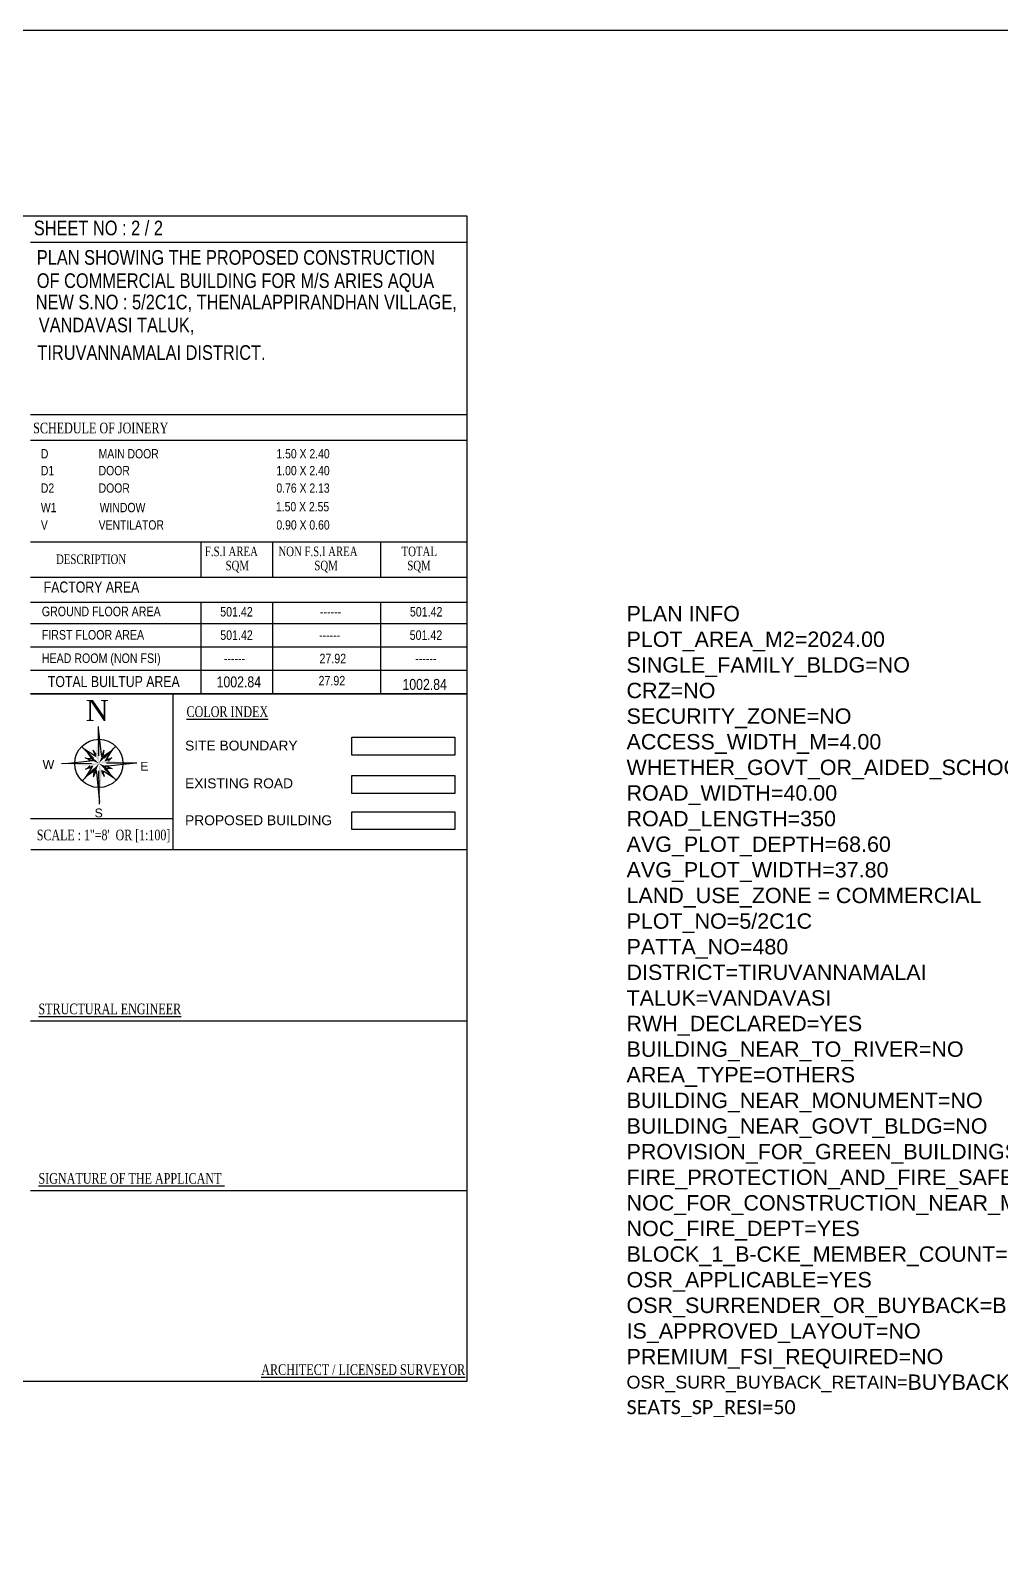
# Model space of a CAD drawing. Header units: metres. Extents: x 0 to 298, y 0 to 242.
# Drawn here: x 159.8 to 207.1, y 167.6 to 242 of the extents above; entities that cross this region are included whole.
import ezdxf
from ezdxf.enums import TextEntityAlignment as Align

# ---------------------------------------------------------------- set-up
doc = ezdxf.new("R2010")
doc.units = ezdxf.units.M
doc.layers.add('PLAN_INFO', color=1, linetype='Continuous')
doc.styles.add('ROMANT', font='romantic.ttf')
doc.styles.add('style2', font='arial.ttf')
doc.styles.add('TIMES', font='times.ttf')

msp = doc.modelspace()

# ---------------------------------------------------------------- linework, layer by layer
for p, q in [((78.66366, 232.92204), (181.04662, 232.92204)), ((181.04662, 232.92204), (181.04662, 176.03468)), ((181.08664, 231.61784), (159.76015, 231.61784)), ((181.04662, 223.20561), (159.76015, 223.20561)), ((181.04662, 221.95326), (159.76015, 221.95326)), ((181.04662, 216.98934), (159.76015, 216.98934)), ((168.06383, 216.98934), (168.06383, 215.28159)), ((171.57495, 216.98934), (171.57495, 215.28159)), ((176.8441, 216.98934), (176.8441, 215.28159)), ((159.76595, 215.28159), (181.04662, 215.28159)), ((159.7746, 215.28159), (181.04662, 215.28159)), ((159.76595, 214.0693), (181.04662, 214.0693)), ((159.76595, 214.0693), (181.04662, 214.0693)), ((159.7746, 214.0693), (181.04662, 214.0693)), ((168.06383, 214.0693), (168.06383, 209.59791)), ((171.57495, 214.0693), (171.57495, 209.59791)), ((176.8441, 214.0693), (176.8441, 209.59791)), ((159.76595, 213.03093), (181.04662, 213.03093)), ((159.76595, 213.03093), (181.04662, 213.03093)), ((159.76595, 213.03093), (181.04662, 213.03093)), ((159.76595, 213.03093), (181.04662, 213.03093)), ((159.76595, 211.88999), (181.04662, 211.88999)), ((159.76595, 211.88999), (181.04662, 211.88999)), ((159.76595, 211.88999), (181.04662, 211.88999)), ((159.76595, 211.88999), (181.04662, 211.88999)), ((159.76595, 211.88999), (181.04662, 211.88999)), ((159.76595, 210.74904), (181.04662, 210.74904)), ((159.76595, 210.74904), (181.04662, 210.74904)), ((159.76595, 210.74904), (181.04662, 210.74904)), ((159.76595, 210.74904), (181.04662, 210.74904)), ((159.76595, 210.74904), (181.04662, 210.74904)), ((159.76595, 210.74904), (181.04662, 210.74904)), ((159.76015, 209.59791), (181.04662, 209.59791)), ((171.07215, 209.59791), (159.76015, 209.59791)), ((181.04662, 209.59791), (159.77424, 209.59791)), ((166.69985, 209.59791), (166.69985, 201.98263)), ((163.0905, 206.56046), (163.07821, 207.99869)), ((163.22701, 206.63105), (163.07955, 207.90052)), ((162.8367, 206.449), (162.27946, 206.99134)), ((162.86429, 206.58685), (162.38441, 206.88919)), ((162.95345, 206.52914), (162.82143, 206.85139)), ((162.96193, 206.62745), (162.8449, 206.7941)), ((163.23816, 206.533), (163.3614, 206.85872)), ((163.32572, 206.59311), (163.33934, 206.80042)), ((163.35704, 206.45606), (163.89937, 207.0133)), ((163.48493, 206.43815), (163.79284, 206.90384)), ((162.73217, 206.19228), (161.26712, 206.17697)), ((162.65216, 206.29921), (161.47329, 206.17976)), ((162.75976, 206.33013), (162.43391, 206.46318)), ((162.44137, 205.91339), (162.76349, 206.05523)), ((162.70934, 206.42764), (162.49472, 206.43835)), ((162.65522, 206.0734), (162.50194, 205.94006)), ((162.78934, 206.32071), (162.65216, 206.29921)), ((162.79281, 206.06545), (162.71586, 205.94657)), ((162.95345, 206.52914), (162.86429, 206.58685)), ((163.23816, 206.533), (163.22701, 206.63105)), ((163.41132, 206.07384), (163.53882, 206.08538)), ((163.41767, 206.32923), (163.48493, 206.43815)), ((163.43718, 206.33931), (163.74948, 206.48102)), ((163.75693, 205.93123), (163.4409, 206.06442)), ((164.94453, 206.21744), (163.46849, 206.20226)), ((163.53882, 206.08538), (164.74817, 206.21478)), ((163.68989, 206.45398), (163.54557, 206.31132)), ((162.30142, 205.37142), (162.84362, 205.93848)), ((162.71586, 205.94657), (162.40611, 205.48091)), ((162.82945, 205.53569), (162.96263, 205.85172)), ((162.85797, 205.60482), (162.87494, 205.80144)), ((162.96263, 205.85172), (162.97378, 205.75368)), ((162.97378, 205.75368), (163.12112, 204.30239)), ((163.12245, 204.20422), (163.10035, 205.83395)), ((163.23886, 205.75727), (163.35359, 205.6039)), ((163.37924, 205.54315), (163.24735, 205.85558)), ((163.24735, 205.85558), (163.33637, 205.80769)), ((163.81188, 205.49992), (163.33637, 205.80769)), ((163.92134, 205.39339), (163.36409, 205.93572)), ((163.70303, 205.95395), (163.49146, 205.95709)), ((166.69985, 203.48496), (159.76015, 203.48496)), ((181.04662, 201.98263), (159.77424, 201.98263)), ((159.76015, 193.63149), (181.04662, 193.63149)), ((159.76015, 185.36074), (181.04662, 185.36074)), ((181.04662, 176.03468), (78.66366, 176.03468))]:
    msp.add_line(p, q)
at = {"ltscale": 18}
msp.add_line((181.03252, 209.59791), (159.76015, 209.59791), dxfattribs=at)
at = {"color": 4, "ltscale": 25}
msp.add_lwpolyline([(0, 0), (297.63255, 0), (297.63255, 241.96779), (0, 241.96779)], close=True, dxfattribs=at)
for points in [[(175.44311, 207.48355), (180.47063, 207.48355), (180.47063, 206.6069), (175.44311, 206.6069)], [(175.44311, 205.60949), (180.47063, 205.60949), (180.47063, 204.73284), (175.44311, 204.73284)], [(175.44311, 203.84208), (180.47063, 203.84208), (180.47063, 202.96543), (175.44311, 202.96543)]]:
    msp.add_lwpolyline(points, close=True)
msp.add_circle((163.09542, 206.1972), 1.17823)
for points in [[(163.09542, 206.1972), (163.07955, 207.90052), (162.95345, 206.52914)], [(163.09542, 206.1972), (162.38441, 206.88919), (162.78934, 206.32071)], [(162.95345, 206.52914), (162.86429, 206.58685), (162.8449, 206.7941)], [(163.09542, 206.1972), (163.79284, 206.90384), (163.23816, 206.533)], [(163.23816, 206.533), (163.22701, 206.63105), (163.33934, 206.80042)], [(163.09542, 206.1972), (161.47329, 206.17976), (162.79281, 206.06545)], [(163.09542, 206.1972), (162.40611, 205.48091), (162.96263, 205.85172)], [(162.78934, 206.32071), (162.65216, 206.29921), (162.49472, 206.43835)], [(162.79281, 206.06545), (162.71586, 205.94657), (162.50194, 205.94006)], [(163.09542, 206.1972), (164.74817, 206.21478), (163.41767, 206.32923)], [(163.09542, 206.1972), (163.12112, 204.30239), (163.24735, 205.85558)], [(163.09542, 206.1972), (163.81188, 205.49992), (163.41132, 206.07384)], [(163.41132, 206.07384), (163.53882, 206.08538), (163.70303, 205.95395)], [(163.41767, 206.32923), (163.48493, 206.43815), (163.68989, 206.45398)], [(162.96263, 205.85172), (162.97378, 205.75368), (162.8574, 205.60203)], [(163.24735, 205.85558), (163.33637, 205.80769), (163.35359, 205.6039)]]:
    msp.add_solid(points)

# ---------------------------------------------------------------- texts
for s, height, style, width, p in [('SHEET NO : 2 / 2', 0.7145961, 'style2', 0.8, (159.9226, 231.97213)), ('PLAN SHOWING THE PROPOSED CONSTRUCTION', 0.7145961, 'style2', 0.8, (160.06832, 230.53425)), ('OF COMMERCIAL BUILDING FOR M/S ARIES AQUA', 0.7145961, 'style2', 0.8, (160.06832, 229.40133)), (' NEW S.NO : 5/2C1C, THENALAPPIRANDHAN VILLAGE, ', 0.7145961, 'style2', 0.8, (159.79216, 228.3585)), ('VANDAVASI TALUK,  ', 0.7145961, 'style2', 0.8, (160.16483, 227.23706)), ('TIRUVANNAMALAI DISTRICT.', 0.7145961, 'style2', 0.8, (160.09579, 225.89257)), ('SCHEDULE OF JOINERY', 0.5213103, 'ROMANT', 0.75, (159.89134, 222.30748)), ('D', 0.45422, 'style2', 0.8, (160.26688, 221.08352)), ('MAIN DOOR', 0.454218, 'style2', 0.8, (163.08538, 221.08352)), ('1.50 X 2.40', 0.454218, 'style2', 0.8, (171.75978, 221.08352)), ('D1', 0.454218, 'style2', 0.8, (160.26688, 220.26142)), ('DOOR', 0.454218, 'style2', 0.8, (163.08538, 220.26142)), ('1.00 X 2.40', 0.454218, 'style2', 0.8, (171.75978, 220.26142)), ('D2', 0.454218, 'style2', 0.8, (160.26688, 219.4089)), ('DOOR', 0.454218, 'style2', 0.8, (163.08538, 219.4089)), ('0.76 X 2.13', 0.454218, 'style2', 0.8, (171.75978, 219.4089)), ('W1', 0.454218, 'style2', 0.8, (160.26688, 218.45916)), ('WINDOW', 0.454218, 'style2', 0.8, (163.13747, 218.45916)), ('1.50 X 2.55', 0.454218, 'style2', 0.8, (171.73697, 218.49907)), ('V', 0.45422, 'style2', 0.8, (160.26688, 217.61013)), ('VENTILATOR', 0.454218, 'style2', 0.8, (163.08538, 217.61013)), ('0.90 X 0.60', 0.454218, 'style2', 0.8, (171.75978, 217.61013)), ('F.S.I AREA', 0.464621, 'ROMANT', 0.75, (168.26761, 216.3127)), ('NON F.S.I AREA', 0.464621, 'ROMANT', 0.75, (171.85689, 216.3127)), ('TOTAL', 0.464621, 'ROMANT', 0.75, (177.86721, 216.3127)), ('DESCRIPTION', 0.464621, 'ROMANT', 0.75, (161.00658, 215.92952)), ('SQM', 0.464621, 'ROMANT', 0.75, (169.27871, 215.62269)), ('SQM', 0.464621, 'ROMANT', 0.75, (173.61105, 215.62269)), ('SQM', 0.464621, 'ROMANT', 0.75, (178.14586, 215.62269)), ('FACTORY AREA', 0.5367822, 'style2', 0.8, (160.40317, 214.53635)), ('TOTAL BUILTUP AREA', 0.5367822, 'style2', 0.8, (160.60879, 209.92287)), ('1002.84', 0.536782, 'style2', 0.8, (168.84191, 209.90841)), ('1002.84', 0.536782, 'style2', 0.8, (177.90896, 209.78443)), ('%%UCOLOR INDEX', 0.5213103, 'ROMANT', 0.75, (167.37284, 208.46322)), ('SCALE : 1"=8\'  OR [1:100]  ', 0.5142619, 'ROMANT', 0.75, (160.06978, 202.44813)), ('%%USTRUCTURAL ENGINEER', 0.5206762, 'ROMANT', 0.75, (160.14861, 193.95625)), ('%%USIGNATURE OF THE APPLICANT ', 0.5206762, 'ROMANT', 0.75, (160.14861, 185.68549)), ('%%UARCHITECT / LICENSED SURVEYOR', 0.5206762, 'ROMANT', 0.75, (171.02152, 176.35247))]:
    msp.add_text(s, height=height, dxfattribs=dict(style=style, width=width)).set_placement(p)
at = {"color": 6, "style": 'style2', "width": 0.8}
for s, p in [('GROUND FLOOR AREA', (160.31235, 213.38177)), ('501.42', (169.01682, 213.36731)), ('------', (173.88347, 213.36731)), ('501.42', (178.27071, 213.36731)), ('FIRST FLOOR AREA', (160.31235, 212.24083)), ('501.42', (169.01778, 212.22637)), ('------', (173.83842, 212.22637)), ('501.42', (178.26214, 212.22637)), ('HEAD ROOM (NON FSI)', (160.31235, 211.09988)), ('------', (169.19477, 211.08542)), ('27.92', (173.86244, 211.08542)), ('------', (178.5328, 211.0887)), ('27.92', (173.81631, 210.00365))]:
    msp.add_text(s, height=0.464621, dxfattribs=at).set_placement(p)
for s, height, style, p in [('N', 1.02164, 'TIMES', (163.01849, 208.77899)), ('W', 0.43309, 'style2', (160.63528, 206.14844)), ('E', 0.43309, 'style2', (165.31801, 206.05815)), ('S', 0.43309, 'style2', (163.08828, 203.78058))]:
    msp.add_text(s, height=height, dxfattribs=dict(style=style)).set_placement(p, align=Align.MIDDLE_CENTER)
at = {"style": 'style2'}
for s, p in [('SITE BOUNDARY ', (167.30251, 206.82786)), ('EXISTING ROAD', (167.30251, 204.98547)), ('PROPOSED BUILDING', (167.30251, 203.18301))]:
    msp.add_text(s, height=0.4812095, dxfattribs=at).set_placement(p)
at = {"layer": 'PLAN_INFO', "color": 1, "insert": (188.8425, 213.88264), "char_height": 0.75, "width": 34.6075065, "attachment_point": 1, "style": 'style2'}
msp.add_mtext('PLAN INFO\\PPLOT_AREA_M2=2024.00\\PSINGLE_FAMILY_BLDG=NO\\PCRZ=NO\\PSECURITY_ZONE=NO\\PACCESS_WIDTH_M=4.00\\PWHETHER_GOVT_OR_AIDED_SCHOOL=NO\\PROAD_WIDTH=40.00\\PROAD_LENGTH=350\\PAVG_PLOT_DEPTH=68.60\\PAVG_PLOT_WIDTH=37.80 \\PLAND_USE_ZONE = COMMERCIAL\\PPLOT_NO=5/2C1C\\PPATTA_NO=480\\PDISTRICT=TIRUVANNAMALAI\\PTALUK=VANDAVASI\\PRWH_DECLARED=YES\\PBUILDING_NEAR_TO_RIVER=NO\\PAREA_TYPE=OTHERS\\PBUILDING_NEAR_MONUMENT=NO\\PBUILDING_NEAR_GOVT_BLDG=NO\\PPROVISION_FOR_GREEN_BUILDINGS_AND_SUSTAINABILITY=YES\\PFIRE_PROTECTION_AND_FIRE_SAFETY_REQUIREMENTS=YES\\PNOC_FOR_CONSTRUCTION_NEAR_MONUMENT=YES\\PNOC_FIRE_DEPT=YES\\PBLOCK_1_B-CKE_MEMBER_COUNT=70\\P{\\A1;OSR_APPLICABLE=YES\\POSR_SURRENDER_OR_BUYBACK=BUYBACK\\PIS_APPROVED_LAYOUT=NO\\PPREMIUM_FSI_REQUIRED=NO \\P\\H0.83333x;\\C256;OSR_SURR_BUYBACK_RETAIN=\\H1.2x;\\C1;BUYBACK\\P\\A0;\\fCalibri|b0|i0|c0|p34;\\H0.91667x;\\C256;SEATS_SP_RESI=50}', dxfattribs=at)

doc.saveas('drawing.dxf')
